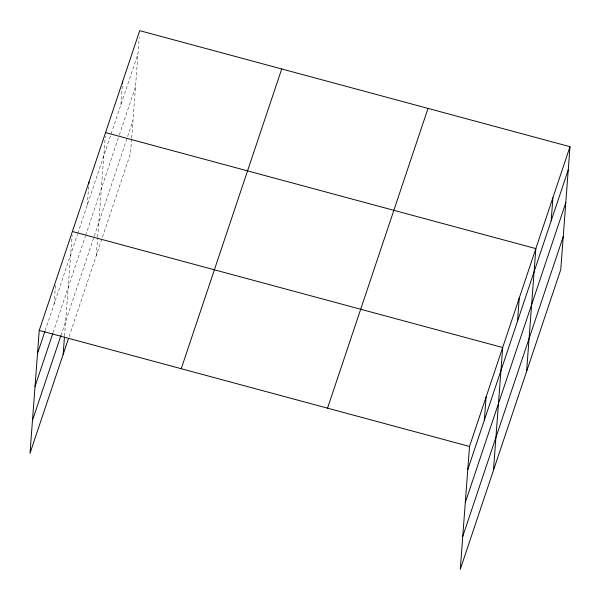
<?xml version="1.0" encoding="UTF-8"?>
<svg xmlns="http://www.w3.org/2000/svg" width="600" height="600" viewBox="0 0 600 600"><rect width="100%" height="100%" fill="white"/><g stroke="black" fill="none" stroke-linecap="round" stroke-linejoin="round"><path stroke-width="0.45" stroke-dasharray="3 2.25" d="M54.082 304.087L55.537 284.67M64.537 336.097L72.12 235.208M87.24 205.17L88.703 185.745M96.315 255.465L97.627 238.087M97.695 237.173L105.278 136.282M120.9 104.745L122.363 85.328M131.58 138.915L130.485 153.547L69.082 336.72M131.655 138L139.238 37.14M45.195 330.585L77.468 234.315M77.767 233.43L137.985 53.782M53.085 332.595L85.358 236.317M85.65 235.44L118.425 137.663M119.31 135.03L135.51 86.707M60.9 335.595L132.96 120.623"/><path stroke-width="0.9" d="M570 146.692L469.515 446.452L460.275 569.332L560.76 269.572L570 146.692L139.725 30.668L39.24 330.428L30 453.308L68.49 338.49M63.157 354.382L64.463 337.013M88.838 183.892L88.98 182.047M122.498 83.475L122.64 81.623M484.357 420.112L486.097 396.998M493.44 470.415L502.68 347.535L72.398 231.51M517.515 321.195L519.255 298.072M526.597 371.49L535.838 248.61L105.555 132.585M551.183 220.77L552.915 197.655M37.5 353.55L44.902 331.47M35.025 386.467L52.793 333.48M32.475 420.39L60.9 335.595M181.23 368.715L281.715 68.955M327.525 408.165L428.01 108.405M467.783 469.575L568.26 169.815M465.308 502.5L565.785 202.733M462.75 536.415L563.235 236.647M39.24 330.428L469.515 446.452"/></g></svg>
